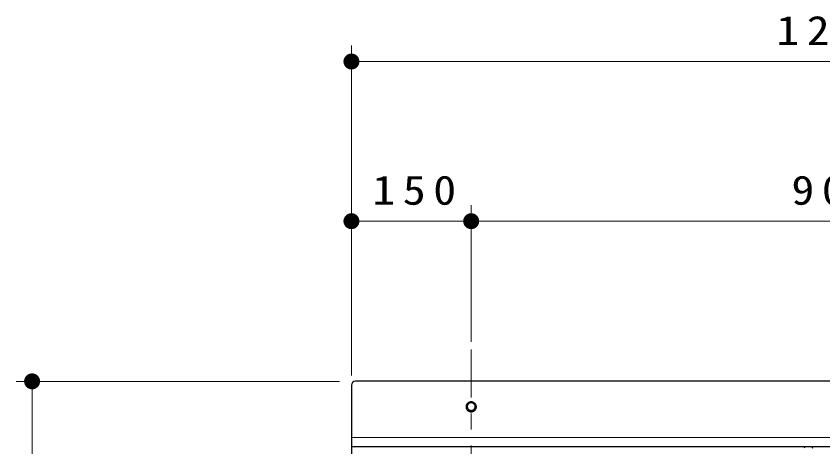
# Model space of a CAD drawing. Units: millimetres on the paper, scale 1:20. Extents: x -385 to 0, y 0 to 267.
# Drawn here: x -309.4 to -258.9, y 151.7 to 178.7 of the extents above; entities that cross this region are included whole.
import ezdxf

# ---------------------------------------------------------------- set-up
doc = ezdxf.new("R2010")
doc.units = ezdxf.units.MM
doc.linetypes.add('USER2', pattern=[6, 3, -1, 1, -1])
doc.layers.add('1_20', color=7, linetype='Continuous', lineweight=25)
doc.styles.add('ＭＳ ゴシック', font='')
doc.styles.get('ＭＳ ゴシック').set_extended_font_data('MS Gothic')

# ---------------------------------------------------------------- blocks, each defined once
blk = doc.blocks.new('filled_dot')
at = {"color": 0, "linetype": 'Continuous', "lineweight": -2, "const_width": 1.25}
blk.add_lwpolyline([(-0.625, 0, 1), (0.625, 0, 1)], format="xyb", close=True, dxfattribs=at)

msp = doc.modelspace()

# ---------------------------------------------------------------- linework, layer by layer
at = {"layer": '1_20', "lineweight": 13}
for p, q in [((-288.425, 156.157), (-288.425, 176.828)), ((-288.425, 175.828), (-228.425, 175.828)), ((-280.925, 158.278), (-280.925, 166.828)), ((-288.425, 165.828), (-280.925, 165.828)), ((-280.925, 165.828), (-235.925, 165.828)), ((-289.175, 155.797), (-309.425, 155.797)), ((-308.425, 116.44), (-308.425, 155.797)), ((-228.425, 152.272), (-288.425, 152.272))]:
    msp.add_line(p, q, dxfattribs=at)
at = {"layer": '1_20', "linetype": 'USER2', "lineweight": 13}
msp.add_line((-280.925, 157.783), (-280.925, 132.21), dxfattribs=at)
at = {"layer": '1_20'}
for p, q in [((-228.675, 155.8), (-288.175, 155.8)), ((-288.425, 155.55), (-288.425, 135.028)), ((-228.425, 151.694), (-288.425, 151.694))]:
    msp.add_line(p, q, dxfattribs=at)
at = {"layer": '1_20', "color": 2}
msp.add_line((-259.621, 151.693), (-259.978, 151.693), dxfattribs=at)
at = {"layer": '1_20', "color": 4}
for points in [[(-281.25, 154.2), (-281.249, 154.173), (-281.245, 154.146), (-281.239, 154.12), (-281.23, 154.094), (-281.219, 154.069), (-281.206, 154.045), (-281.191, 154.023), (-281.174, 154.001), (-281.155, 153.981), (-281.134, 153.963), (-281.111, 153.947), (-281.087, 153.932), (-281.062, 153.92), (-281.036, 153.909), (-281.009, 153.901), (-280.981, 153.895), (-280.953, 153.892), (-280.925, 153.891), (-280.896, 153.892), (-280.868, 153.895), (-280.841, 153.901), (-280.814, 153.909), (-280.787, 153.92), (-280.762, 153.932), (-280.738, 153.947), (-280.716, 153.963), (-280.695, 153.981), (-280.676, 154.001), (-280.659, 154.023), (-280.643, 154.045), (-280.63, 154.069), (-280.619, 154.094), (-280.611, 154.12), (-280.605, 154.146), (-280.601, 154.173), (-280.6, 154.2), (-280.601, 154.227), (-280.605, 154.254), (-280.611, 154.28), (-280.619, 154.306), (-280.63, 154.33), (-280.643, 154.354), (-280.659, 154.377), (-280.676, 154.399), (-280.695, 154.418), (-280.716, 154.437), (-280.738, 154.453), (-280.762, 154.468), (-280.787, 154.48), (-280.814, 154.49), (-280.841, 154.498), (-280.868, 154.504), (-280.896, 154.508), (-280.925, 154.509), (-280.953, 154.508), (-280.981, 154.504), (-281.009, 154.498), (-281.036, 154.49), (-281.062, 154.48), (-281.087, 154.468), (-281.111, 154.453), (-281.134, 154.437), (-281.155, 154.418), (-281.174, 154.399), (-281.191, 154.377), (-281.206, 154.354), (-281.219, 154.33), (-281.23, 154.306), (-281.239, 154.28), (-281.245, 154.254), (-281.249, 154.227)], [(-281.175, 154.215), (-281.174, 154.195), (-281.171, 154.174), (-281.166, 154.154), (-281.16, 154.134), (-281.151, 154.115), (-281.141, 154.096), (-281.13, 154.079), (-281.116, 154.062), (-281.102, 154.047), (-281.085, 154.033), (-281.068, 154.021), (-281.05, 154.009), (-281.03, 154), (-281.01, 153.992), (-280.989, 153.986), (-280.968, 153.981), (-280.947, 153.978), (-280.925, 153.978), (-280.903, 153.978), (-280.881, 153.981), (-280.86, 153.986), (-280.839, 153.992), (-280.819, 154), (-280.8, 154.009), (-280.781, 154.021), (-280.764, 154.033), (-280.748, 154.047), (-280.733, 154.062), (-280.72, 154.079), (-280.708, 154.096), (-280.698, 154.115), (-280.69, 154.134), (-280.683, 154.154), (-280.679, 154.174), (-280.676, 154.195), (-280.675, 154.215), (-280.676, 154.236), (-280.679, 154.257), (-280.683, 154.277), (-280.69, 154.297), (-280.698, 154.316), (-280.708, 154.334), (-280.72, 154.352), (-280.733, 154.368), (-280.748, 154.383), (-280.764, 154.397), (-280.781, 154.41), (-280.8, 154.421), (-280.819, 154.431), (-280.839, 154.439), (-280.86, 154.445), (-280.881, 154.449), (-280.903, 154.452), (-280.925, 154.453), (-280.947, 154.452), (-280.968, 154.449), (-280.989, 154.445), (-281.01, 154.439), (-281.03, 154.431), (-281.05, 154.421), (-281.068, 154.41), (-281.085, 154.397), (-281.102, 154.383), (-281.116, 154.368), (-281.13, 154.352), (-281.141, 154.334), (-281.151, 154.316), (-281.16, 154.297), (-281.166, 154.277), (-281.171, 154.257), (-281.174, 154.236)]]:
    msp.add_lwpolyline(points, close=True, dxfattribs=at)
at = {"layer": '1_20'}
msp.add_arc((-288.175, 155.55), 0.25, 90, 180, dxfattribs=at)
at = {"layer": '1_20', "color": 2}
for centre, start, end in [((-259.978, 151.593), 90, 152.1325), ((-259.621, 151.593), 0, 90)]:
    msp.add_arc(centre, 0.1, start, end, dxfattribs=at)

# ---------------------------------------------------------------- block references
at = {"layer": '1_20', "lineweight": 13, "xscale": 0.4, "yscale": 0.4}
for p in [(-288.425, 175.828), (-288.425, 165.828), (-280.925, 165.828)]:
    msp.add_blockref('filled_dot', p, dxfattribs=at)
for p, rotation in [((-280.925, 165.828), 180), ((-308.425, 155.797), 270)]:
    msp.add_blockref('filled_dot', p, dxfattribs=dict(at, rotation=rotation))

# ---------------------------------------------------------------- texts
at = {"layer": '1_20', "char_height": 1.833, "attachment_point": 8, "style": 'ＭＳ ゴシック'}
for s, insert in [('\\T1.33;\\W1.15;1200', (-258.004, 176.828)), ('\\T1.33;\\W1.15;150', (-284.254, 166.828)), ('\\T1.33;\\W1.15;900', (-258.008, 166.828))]:
    msp.add_mtext(s, dxfattribs=dict(at, insert=insert))

doc.saveas('drawing.dxf')
